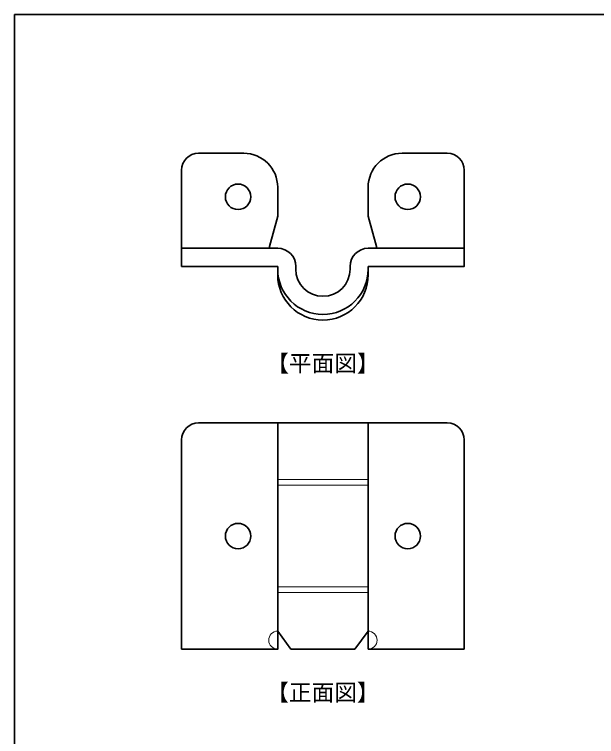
# Model space of a CAD drawing. Units: millimetres on the paper. Extents: x -195 to 195, y -138 to 138.
# Drawn here: x -194.8 to -91.8, y 9.8 to 137.5 of the extents above; entities that cross this region are included whole.
import ezdxf
from ezdxf.enums import TextEntityAlignment as Align

# ---------------------------------------------------------------- set-up
doc = ezdxf.new("R2010")
doc.units = ezdxf.units.MM
doc.linetypes.add('DASHED3', pattern=[4, 3, -1])
for name, color, linetype, lineweight in [('0-3_固定片', 7, 'Continuous', 35), ('0-8_基準線', 4, 'Continuous', 18), ('F-0_図面枠', 4, 'Continuous', 18)]:
    doc.layers.add(name, color=color, linetype=linetype, lineweight=lineweight)
doc.styles.add('ＭＳ ゴシック', font='')
doc.styles.get('ＭＳ ゴシック').set_extended_font_data('MS Gothic')

msp = doc.modelspace()

# ---------------------------------------------------------------- linework, layer by layer
at = {"layer": '0-3_固定片'}
for p, q in [((-154.197, 112.955), (-162.197, 112.955)), ((-126.197, 112.955), (-118.197, 112.955)), ((-165.197, 109.955), (-165.197, 92.955)), ((-148.197, 106.955), (-148.197, 101.85)), ((-132.197, 106.955), (-132.197, 101.85)), ((-149.646, 96.443), (-148.197, 101.85)), ((-130.748, 96.443), (-132.197, 101.85)), ((-148.197, 96.155), (-165.197, 96.155)), ((-149.688, 96.177), (-149.691, 96.155)), ((-148.147, 96.155), (-148.197, 96.155)), ((-132.197, 96.155), (-115.197, 96.155)), ((-130.706, 96.177), (-130.703, 96.155)), ((-148.197, 92.955), (-165.197, 92.955)), ((-148.197, 91.455), (-148.197, 92.955)), ((-144.997, 92.955), (-144.997, 92.455)), ((-135.397, 92.955), (-135.397, 92.455)), ((-132.197, 92.455), (-132.197, 92.955)), ((-132.197, 91.455), (-132.197, 92.955)), ((-118.197, 65.255), (-162.197, 65.255)), ((-148.197, 35.832), (-148.197, 65.255)), ((-132.197, 65.255), (-132.197, 55.255)), ((-132.197, 54.677), (-132.197, 65.255)), ((-132.197, 65.255), (-132.197, 25.255)), ((-165.197, 62.255), (-165.197, 25.255)), ((-115.197, 62.255), (-115.197, 25.255)), ((-148.197, 28.455), (-145.854, 25.255)), ((-134.54, 25.255), (-132.197, 28.455)), ((-134.54, 25.255), (-145.854, 25.255)), ((-115.197, 25.255), (-132.197, 25.255))]:
    msp.add_line(p, q, dxfattribs=at)
at = {"layer": '0-3_固定片', "color": 4, "lineweight": 18}
for p, q in [((-132.197, 55.255), (-148.197, 55.255)), ((-132.197, 54.255), (-148.197, 54.255)), ((-132.197, 36.255), (-148.197, 36.255)), ((-132.197, 35.255), (-148.197, 35.255))]:
    msp.add_line(p, q, dxfattribs=at)
at = {"layer": '0-3_固定片'}
for points in [[(-115.197, 109.955), (-115.197, 92.955), (-132.197, 92.955)], [(-149.646, 96.443), (-149.653, 96.4), (-149.664, 96.325), (-149.676, 96.251), (-149.688, 96.177)], [(-130.748, 96.443), (-130.741, 96.4), (-130.729, 96.325), (-130.718, 96.251), (-130.706, 96.177)], [(-148.197, 65.255), (-148.197, 25.255), (-165.197, 25.255)]]:
    msp.add_lwpolyline(points, dxfattribs=at)
for centre in [(-155.197, 105.255), (-125.197, 105.255), (-155.197, 45.255), (-125.197, 45.255)]:
    msp.add_circle(centre, 2.25, dxfattribs=at)
for centre, radius, start, end in [((-162.197, 109.955), 3, 90, 180), ((-154.197, 106.955), 6, 0, 90), ((-126.197, 106.955), 6, 90, 180), ((-118.197, 109.955), 3, 0, 90), ((-148.197, 92.955), 3.2, 0, 90), ((-132.197, 92.955), 3.2, 90, 180), ((-140.197, 92.455), 8, 180, 270), ((-140.197, 92.455), 4.8, 180, 270), ((-140.197, 92.455), 8, 270, 0), ((-140.197, 92.455), 4.8, 270, 0), ((-140.197, 91.455), 8, 180, 270), ((-140.197, 91.455), 8, 270, 0), ((-162.197, 62.255), 3, 90, 180), ((-118.197, 62.255), 3, 0, 90)]:
    msp.add_arc(centre, radius, start, end, dxfattribs=at)
at = {"layer": '0-3_固定片', "linetype": 'DASHED3'}
msp.add_arc((-140.197, 91.455), 4.8, 359.96009, 0, dxfattribs=at)
at = {"layer": '0-3_固定片', "color": 4, "lineweight": 18}
for centre, start, end in [((-148.176, 26.855), 90.73356, 270), ((-132.217, 26.855), 270, 89.26644)]:
    msp.add_arc(centre, 1.6, start, end, dxfattribs=at)
at = {"layer": 'F-0_図面枠', "color": 7, "lineweight": 35}
for q in [(194.75, 137.5), (-194.75, -137.5)]:
    msp.add_line((-194.75, 137.5), q, dxfattribs=at)

# ---------------------------------------------------------------- texts
at = {"layer": '0-8_基準線', "color": 7, "style": 'ＭＳ ゴシック'}
for s, p in [('【平面図】', (-150.197, 73.455)), ('【正面図】', (-150.197, 15.255))]:
    msp.add_text(s, height=2.933, dxfattribs=at).set_placement(p, align=Align.BOTTOM_LEFT)

doc.saveas('drawing.dxf')
